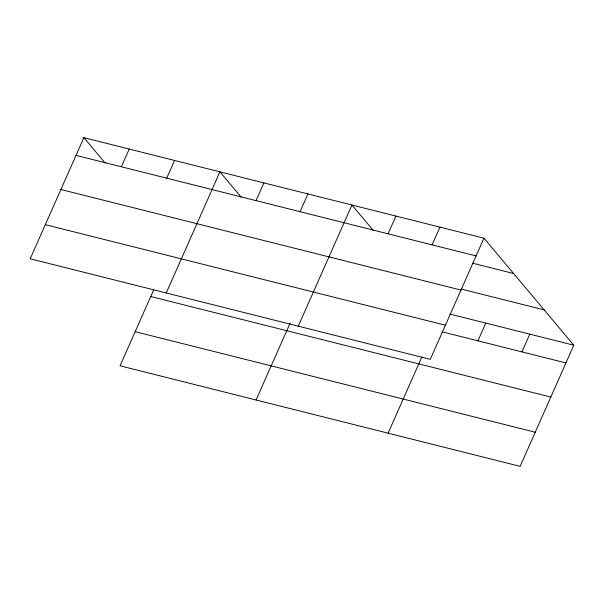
<?xml version="1.0" encoding="UTF-8"?>
<svg xmlns="http://www.w3.org/2000/svg" width="604" height="604" viewBox="0 0 604 604"><rect width="100%" height="100%" fill="white"/><g stroke="black" fill="none" stroke-linecap="round" stroke-linejoin="round"><path stroke-width="0.91" d="M83.88 137.652L30.2 258.791L430.274 359.335L483.963 238.195L83.88 137.652L105.232 163.072M121.366 166.787L129.226 149.045M166.704 178.18L174.571 160.438M153.763 289.701L120.037 365.805L520.12 466.348L573.8 345.209L483.963 238.195M166.228 292.978L219.909 171.83L241.253 197.259M256.058 200.634L263.918 182.891M300.067 211.694L307.927 193.952M256.066 399.991L290.169 323.034M298.255 326.16L351.936 205.013L373.28 230.441M388.085 233.816L395.945 216.073M432.094 244.877L439.954 227.134M388.093 433.174L421.819 357.07M477.923 340.83L485.782 323.087M521.931 351.89L529.791 334.148M76.021 155.387L476.103 255.93M472.29 263.125L513.611 273.506M461.524 289.127L544.151 309.89M60.898 189.513L460.98 290.056M449.859 314.057L573.8 345.209M45.323 224.673L445.397 325.216M442 331.8L565.94 362.951M150.743 296.526L550.818 397.07M135.16 331.687L535.235 432.23"/></g></svg>
